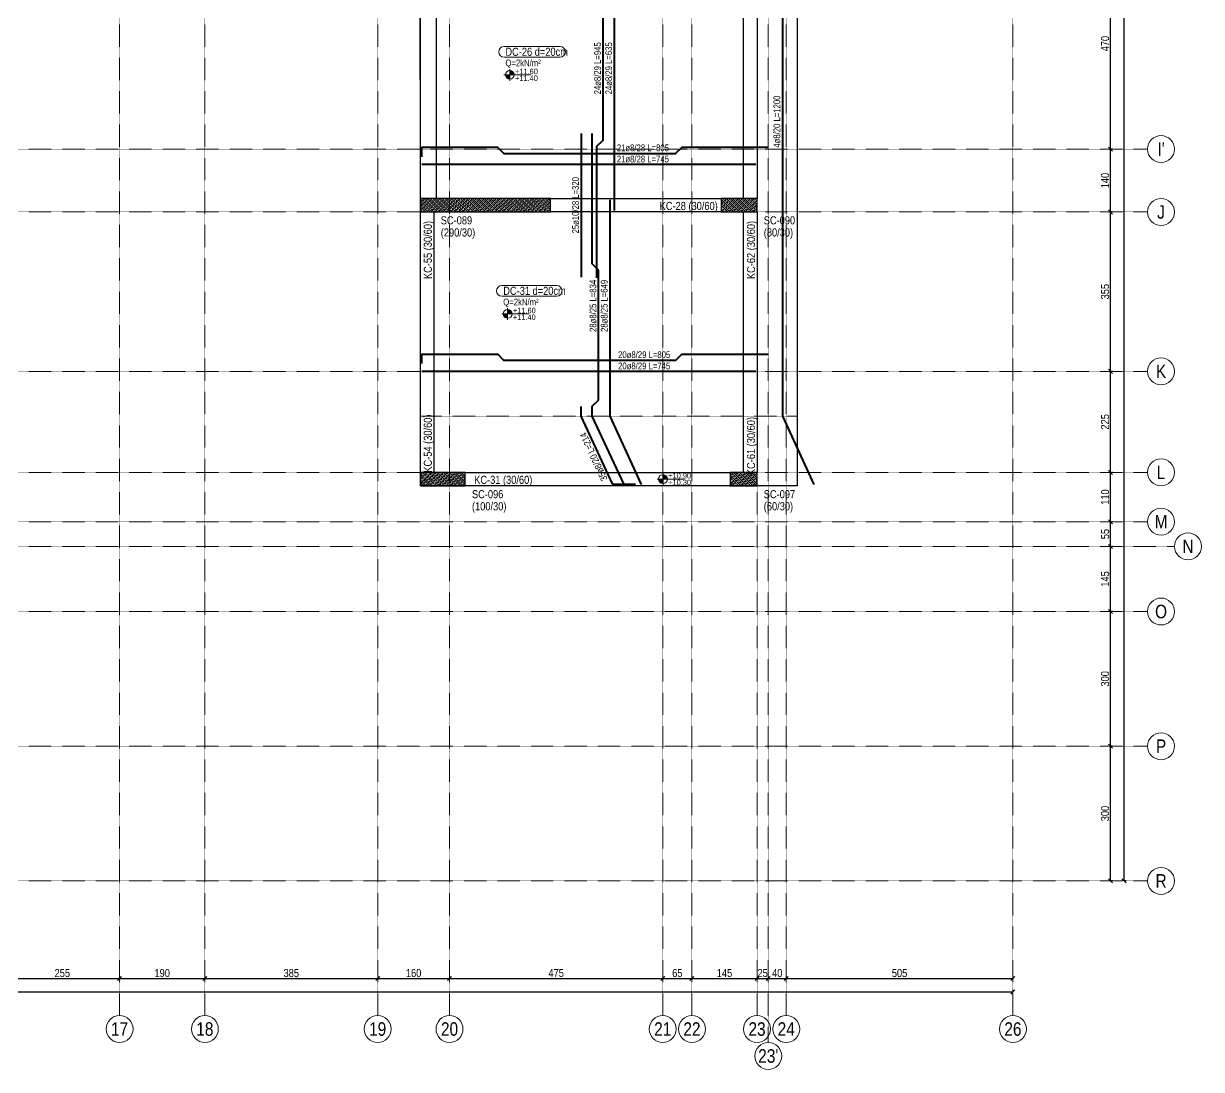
# Model space of a CAD drawing. Header units: millimetres. Extents: x 2439 to 10957, y 567 to 5865.
# Drawn here: x 8333 to 10957, y 567 to 2897 of the extents above; entities that cross this region are included whole.
import ezdxf
from ezdxf.enums import TextEntityAlignment as Align

# ---------------------------------------------------------------- set-up
doc = ezdxf.new("R2010")
doc.units = ezdxf.units.MM
doc.linetypes.add('DASHED', pattern=[0.75, 0.5, -0.25])
for name, color, linetype, lineweight in [('AKS BALONU (BEYKENT)', 7, 'Continuous', 20), ('AKS CIZGISI (BEYKENT)', 252, 'DASHED', 20), ('AKS OLCU (BEYKENT)', 200, 'Continuous', 20), ('AKS YAZISI (BEYKENT)', 3, 'Continuous', 20), ('DONATI (BEYKENT)', 4, 'Continuous', 40), ('DONATI YAZISI (BEYKENT)', 3, 'Continuous', 20), ('DOSEME ISMI (BEYKENT)', 9, 'Continuous', 20), ('DOSEME PAFTA (BEYKENT)', 3, 'Continuous', 20), ('KAT SINIRI (BEYKENT)', 41, 'Continuous', 25), ('KESIT SINIRI (BEYKENT)', 241, 'DASHED', 20), ('KIRIS (BEYKENT)', 2, 'Continuous', 30), ('KIRIS ISMI (BEYKENT)', 40, 'Continuous', 20), ('KOLON (BEYKENT)', 3, 'Continuous', 30), ('KOLON ISMI (BEYKENT)', 91, 'Continuous', 20), ('KOT CIZGISI (BEYKENT)', 7, 'Continuous', 20), ('KOT YAZI (BEYKENT)', 7, 'Continuous', 20), ('TARAMA (BEYKENT)', 252, 'Continuous', 20), ('YUK YAZISI (BEYKENT)', 140, 'Continuous', 20)]:
    doc.layers.add(name, color=color, linetype=linetype, lineweight=lineweight)
doc.styles.add('DONATI YAZISI (BEYKENT)', font='')
doc.styles.add('YAZI (BEYKENT)', font='')
doc.styles.get('DONATI YAZISI (BEYKENT)').set_extended_font_data('Bahnschrift Light Condensed')
doc.styles.get('YAZI (BEYKENT)').set_extended_font_data('Bahnschrift Light Condensed')
doc.dimstyles.new('AKS_OLCU_100', dxfattribs={"dimtxt": 18, "dimasz": 4.5, "dimexe": 1.875, "dimexo": 4.5, "dimgap": 3, "dimtad": 1, "dimdec": 0, "dimrnd": 0.5, "dimzin": 12, "dimdsep": 46, "dimtxsty": 'YAZI (BEYKENT)', "dimtsz": 4.5, "dimcen": 0.09, "dimclrt": 7, "dimadec": 0, "dimazin": 0, "dimtfac": 1, "dimtdec": 4, "dimtix": 1, "dimtmove": 0, "dimatfit": 3, "dimfxl": 1, "dimtolj": 1, "dimtzin": 0, "dimarcsym": 0})
pattern_1 = [(45, (-125226.307, -4217.866), (-4.49012806, 4.49012806), []), (45, (-125221.817, -4217.866), (-4.49012806, 4.49012806), [3.175, -1.5875])]
pattern_2 = [(45, (-116626.307, -4217.866), (-4.49012806, 4.49012806), []), (45, (-116621.817, -4217.866), (-4.49012806, 4.49012806), [3.175, -1.5875])]

# ---------------------------------------------------------------- blocks, each defined once
blk = doc.blocks.new('*D239')
at = {"layer": 'AKS OLCU (BEYKENT)', "color": 0, "lineweight": -2, "transparency": 16777216}
for p, q in [((3092.4, 735.4), (3101.4, 744.4)), ((3096.9, 744.4), (3096.9, 741.7)), ((3096.9, 739.9), (10536.9, 739.9)), ((10532.4, 735.4), (10541.4, 744.4)), ((10536.9, 744.4), (10536.9, 741.7))]:
    blk.add_line(p, q, dxfattribs=at)
at = {"layer": 'Defpoints', "color": 0, "transparency": 16777216}
for p in [(3096.9, 739.9), (10536.9, 739.9), (10536.9, 739.9)]:
    blk.add_point(p, dxfattribs=at)
at = {"layer": 'AKS OLCU (BEYKENT)', "color": 7, "transparency": 16777216, "insert": (6816.9, 752), "char_height": 18, "attachment_point": 5, "style": 'YAZI (BEYKENT)'}
blk.add_mtext('\\A1;7440', dxfattribs=at)
blk = doc.blocks.new('*D265')
at = {"layer": 'AKS OLCU (BEYKENT)', "color": 0, "lineweight": -2, "transparency": 16777216}
for p, q in [((8287.4, 765.4), (8296.4, 774.4)), ((8291.9, 774.4), (8291.9, 771.7)), ((8291.9, 769.9), (8546.9, 769.9)), ((8542.4, 765.4), (8551.4, 774.4)), ((8546.9, 774.4), (8546.9, 771.7))]:
    blk.add_line(p, q, dxfattribs=at)
at = {"layer": 'Defpoints', "color": 0, "transparency": 16777216}
for p in [(8291.9, 769.9), (8546.9, 769.9), (8546.9, 769.9)]:
    blk.add_point(p, dxfattribs=at)
at = {"layer": 'AKS OLCU (BEYKENT)', "color": 7, "transparency": 16777216, "insert": (8419.4, 782), "char_height": 18, "attachment_point": 5, "style": 'YAZI (BEYKENT)'}
blk.add_mtext('\\A1;255', dxfattribs=at)
blk = doc.blocks.new('*D266')
at = {"layer": 'AKS OLCU (BEYKENT)', "color": 0, "lineweight": -2, "transparency": 16777216}
for p, q in [((8542.4, 765.4), (8551.4, 774.4)), ((8546.9, 774.4), (8546.9, 771.7)), ((8546.9, 769.9), (8736.9, 769.9)), ((8732.4, 765.4), (8741.4, 774.4)), ((8736.9, 774.4), (8736.9, 771.7))]:
    blk.add_line(p, q, dxfattribs=at)
at = {"layer": 'Defpoints', "color": 0, "transparency": 16777216}
for p in [(8546.9, 769.9), (8736.9, 769.9), (8736.9, 769.9)]:
    blk.add_point(p, dxfattribs=at)
at = {"layer": 'AKS OLCU (BEYKENT)', "color": 7, "transparency": 16777216, "insert": (8641.9, 782), "char_height": 18, "attachment_point": 5, "style": 'YAZI (BEYKENT)'}
blk.add_mtext('\\A1;190', dxfattribs=at)
blk = doc.blocks.new('*D267')
at = {"layer": 'AKS OLCU (BEYKENT)', "color": 0, "lineweight": -2, "transparency": 16777216}
for p, q in [((8732.4, 765.4), (8741.4, 774.4)), ((8736.9, 774.4), (8736.9, 771.7)), ((8736.9, 769.9), (9121.9, 769.9)), ((9117.4, 765.4), (9126.4, 774.4)), ((9121.9, 774.4), (9121.9, 771.7))]:
    blk.add_line(p, q, dxfattribs=at)
at = {"layer": 'Defpoints', "color": 0, "transparency": 16777216}
for p in [(8736.9, 769.9), (9121.9, 769.9), (9121.9, 769.9)]:
    blk.add_point(p, dxfattribs=at)
at = {"layer": 'AKS OLCU (BEYKENT)', "color": 7, "transparency": 16777216, "insert": (8929.4, 782), "char_height": 18, "attachment_point": 5, "style": 'YAZI (BEYKENT)'}
blk.add_mtext('\\A1;385', dxfattribs=at)
blk = doc.blocks.new('*D268')
at = {"layer": 'AKS OLCU (BEYKENT)', "color": 0, "lineweight": -2, "transparency": 16777216}
for p, q in [((9117.4, 765.4), (9126.4, 774.4)), ((9121.9, 774.4), (9121.9, 771.7)), ((9121.9, 769.9), (9281.9, 769.9)), ((9277.4, 765.4), (9286.4, 774.4)), ((9281.9, 774.4), (9281.9, 771.7))]:
    blk.add_line(p, q, dxfattribs=at)
at = {"layer": 'Defpoints', "color": 0, "transparency": 16777216}
for p in [(9121.9, 769.9), (9281.9, 769.9), (9281.9, 769.9)]:
    blk.add_point(p, dxfattribs=at)
at = {"layer": 'AKS OLCU (BEYKENT)', "color": 7, "transparency": 16777216, "insert": (9201.9, 782), "char_height": 18, "attachment_point": 5, "style": 'YAZI (BEYKENT)'}
blk.add_mtext('\\A1;160', dxfattribs=at)
blk = doc.blocks.new('*D269')
at = {"layer": 'AKS OLCU (BEYKENT)', "color": 0, "lineweight": -2, "transparency": 16777216}
for p, q in [((9277.4, 765.4), (9286.4, 774.4)), ((9281.9, 774.4), (9281.9, 771.7)), ((9281.9, 769.9), (9756.9, 769.9)), ((9752.4, 765.4), (9761.4, 774.4)), ((9756.9, 774.4), (9756.9, 771.7))]:
    blk.add_line(p, q, dxfattribs=at)
at = {"layer": 'Defpoints', "color": 0, "transparency": 16777216}
for p in [(9281.9, 769.9), (9756.9, 769.9), (9756.9, 769.9)]:
    blk.add_point(p, dxfattribs=at)
at = {"layer": 'AKS OLCU (BEYKENT)', "color": 7, "transparency": 16777216, "insert": (9519.4, 782), "char_height": 18, "attachment_point": 5, "style": 'YAZI (BEYKENT)'}
blk.add_mtext('\\A1;475', dxfattribs=at)
blk = doc.blocks.new('*D270')
at = {"layer": 'AKS OLCU (BEYKENT)', "color": 0, "lineweight": -2, "transparency": 16777216}
for p, q in [((9752.4, 765.4), (9761.4, 774.4)), ((9756.9, 774.4), (9756.9, 771.7)), ((9756.9, 769.9), (9821.9, 769.9)), ((9817.4, 765.4), (9826.4, 774.4)), ((9821.9, 774.4), (9821.9, 771.7))]:
    blk.add_line(p, q, dxfattribs=at)
at = {"layer": 'Defpoints', "color": 0, "transparency": 16777216}
for p in [(9756.9, 769.9), (9821.9, 769.9), (9821.9, 769.9)]:
    blk.add_point(p, dxfattribs=at)
at = {"layer": 'AKS OLCU (BEYKENT)', "color": 7, "transparency": 16777216, "insert": (9789.4, 782), "char_height": 18, "attachment_point": 5, "style": 'YAZI (BEYKENT)'}
blk.add_mtext('\\A1;65', dxfattribs=at)
blk = doc.blocks.new('*D271')
at = {"layer": 'AKS OLCU (BEYKENT)', "color": 0, "lineweight": -2, "transparency": 16777216}
for p, q in [((9817.4, 765.4), (9826.4, 774.4)), ((9821.9, 774.4), (9821.9, 771.7)), ((9821.9, 769.9), (9966.9, 769.9)), ((9962.4, 765.4), (9971.4, 774.4)), ((9966.9, 774.4), (9966.9, 771.7))]:
    blk.add_line(p, q, dxfattribs=at)
at = {"layer": 'Defpoints', "color": 0, "transparency": 16777216}
for p in [(9821.9, 769.9), (9966.9, 769.9), (9966.9, 769.9)]:
    blk.add_point(p, dxfattribs=at)
at = {"layer": 'AKS OLCU (BEYKENT)', "color": 7, "transparency": 16777216, "insert": (9894.4, 782), "char_height": 18, "attachment_point": 5, "style": 'YAZI (BEYKENT)'}
blk.add_mtext('\\A1;145', dxfattribs=at)
blk = doc.blocks.new('*D272')
at = {"layer": 'AKS OLCU (BEYKENT)', "color": 0, "lineweight": -2, "transparency": 16777216}
for p, q in [((9962.4, 765.4), (9971.4, 774.4)), ((9966.9, 774.4), (9966.9, 771.7)), ((9966.9, 769.9), (9991.9, 769.9)), ((9987.4, 765.4), (9996.4, 774.4)), ((9991.9, 774.4), (9991.9, 771.7))]:
    blk.add_line(p, q, dxfattribs=at)
at = {"layer": 'Defpoints', "color": 0, "transparency": 16777216}
for p in [(9966.9, 769.9), (9991.9, 769.9), (9991.9, 769.9)]:
    blk.add_point(p, dxfattribs=at)
at = {"layer": 'AKS OLCU (BEYKENT)', "color": 7, "transparency": 16777216, "insert": (9979.4, 782), "char_height": 18, "attachment_point": 5, "style": 'YAZI (BEYKENT)'}
blk.add_mtext('\\A1;25', dxfattribs=at)
blk = doc.blocks.new('*D273')
at = {"layer": 'AKS OLCU (BEYKENT)', "color": 0, "lineweight": -2, "transparency": 16777216}
for p, q in [((9987.4, 765.4), (9996.4, 774.4)), ((9991.9, 774.4), (9991.9, 771.7)), ((9991.9, 769.9), (10031.9, 769.9)), ((10027.4, 765.4), (10036.4, 774.4)), ((10031.9, 774.4), (10031.9, 771.7))]:
    blk.add_line(p, q, dxfattribs=at)
at = {"layer": 'Defpoints', "color": 0, "transparency": 16777216}
for p in [(9991.9, 769.9), (10031.9, 769.9), (10031.9, 769.9)]:
    blk.add_point(p, dxfattribs=at)
at = {"layer": 'AKS OLCU (BEYKENT)', "color": 7, "transparency": 16777216, "insert": (10011.9, 782), "char_height": 18, "attachment_point": 5, "style": 'YAZI (BEYKENT)'}
blk.add_mtext('\\A1;40', dxfattribs=at)
blk = doc.blocks.new('*D274')
at = {"layer": 'AKS OLCU (BEYKENT)', "color": 0, "lineweight": -2, "transparency": 16777216}
for p, q in [((10027.4, 765.4), (10036.4, 774.4)), ((10031.9, 774.4), (10031.9, 771.7)), ((10031.9, 769.9), (10536.9, 769.9)), ((10532.4, 765.4), (10541.4, 774.4)), ((10536.9, 774.4), (10536.9, 771.7))]:
    blk.add_line(p, q, dxfattribs=at)
at = {"layer": 'Defpoints', "color": 0, "transparency": 16777216}
for p in [(10031.9, 769.9), (10536.9, 769.9), (10536.9, 769.9)]:
    blk.add_point(p, dxfattribs=at)
at = {"layer": 'AKS OLCU (BEYKENT)', "color": 7, "transparency": 16777216, "insert": (10284.4, 782), "char_height": 18, "attachment_point": 5, "style": 'YAZI (BEYKENT)'}
blk.add_mtext('\\A1;505', dxfattribs=at)
blk = doc.blocks.new('*D294')
at = {"layer": 'AKS OLCU (BEYKENT)', "color": 0, "lineweight": -2, "transparency": 16777216}
for p, q in [((10788.9, 5202.9), (10779.9, 5211.9)), ((10784.4, 987.4), (10784.4, 5207.4)), ((10788.9, 5207.4), (10786.2, 5207.4)), ((10788.9, 982.9), (10779.9, 991.9)), ((10788.9, 987.4), (10786.2, 987.4))]:
    blk.add_line(p, q, dxfattribs=at)
at = {"layer": 'Defpoints', "color": 0, "transparency": 16777216}
for p in [(10784.4, 5207.4), (10784.4, 5207.4), (10784.4, 987.4)]:
    blk.add_point(p, dxfattribs=at)
at = {"layer": 'AKS OLCU (BEYKENT)', "color": 7, "transparency": 16777216, "insert": (10772.2, 3097.4), "char_height": 18, "attachment_point": 5, "rotation": 90, "style": 'YAZI (BEYKENT)'}
blk.add_mtext('\\A1;4220', dxfattribs=at)
blk = doc.blocks.new('*D295')
at = {"layer": 'AKS OLCU (BEYKENT)', "color": 0, "lineweight": -2, "transparency": 16777216}
for p, q in [((10758.9, 1282.9), (10749.9, 1291.9)), ((10754.4, 987.4), (10754.4, 1287.4)), ((10758.9, 1287.4), (10756.2, 1287.4)), ((10758.9, 982.9), (10749.9, 991.9)), ((10758.9, 987.4), (10756.2, 987.4))]:
    blk.add_line(p, q, dxfattribs=at)
at = {"layer": 'Defpoints', "color": 0, "transparency": 16777216}
for p in [(10754.4, 1287.4), (10754.4, 1287.4), (10754.4, 987.4)]:
    blk.add_point(p, dxfattribs=at)
at = {"layer": 'AKS OLCU (BEYKENT)', "color": 7, "transparency": 16777216, "insert": (10742.2, 1137.4), "char_height": 18, "attachment_point": 5, "rotation": 90, "style": 'YAZI (BEYKENT)'}
blk.add_mtext('\\A1;300', dxfattribs=at)
blk = doc.blocks.new('*D296')
at = {"layer": 'AKS OLCU (BEYKENT)', "color": 0, "lineweight": -2, "transparency": 16777216}
for p, q in [((10758.9, 1582.9), (10749.9, 1591.9)), ((10754.4, 1287.4), (10754.4, 1587.4)), ((10758.9, 1587.4), (10756.2, 1587.4)), ((10758.9, 1282.9), (10749.9, 1291.9)), ((10758.9, 1287.4), (10756.2, 1287.4))]:
    blk.add_line(p, q, dxfattribs=at)
at = {"layer": 'Defpoints', "color": 0, "transparency": 16777216}
for p in [(10754.4, 1587.4), (10754.4, 1587.4), (10754.4, 1287.4)]:
    blk.add_point(p, dxfattribs=at)
at = {"layer": 'AKS OLCU (BEYKENT)', "color": 7, "transparency": 16777216, "insert": (10742.2, 1437.4), "char_height": 18, "attachment_point": 5, "rotation": 90, "style": 'YAZI (BEYKENT)'}
blk.add_mtext('\\A1;300', dxfattribs=at)
blk = doc.blocks.new('*D297')
at = {"layer": 'AKS OLCU (BEYKENT)', "color": 0, "lineweight": -2, "transparency": 16777216}
for p, q in [((10758.9, 1727.9), (10749.9, 1736.9)), ((10754.4, 1587.4), (10754.4, 1732.4)), ((10758.9, 1732.4), (10756.2, 1732.4)), ((10758.9, 1582.9), (10749.9, 1591.9)), ((10758.9, 1587.4), (10756.2, 1587.4))]:
    blk.add_line(p, q, dxfattribs=at)
at = {"layer": 'Defpoints', "color": 0, "transparency": 16777216}
for p in [(10754.4, 1732.4), (10754.4, 1732.4), (10754.4, 1587.4)]:
    blk.add_point(p, dxfattribs=at)
at = {"layer": 'AKS OLCU (BEYKENT)', "color": 7, "transparency": 16777216, "insert": (10742.3, 1659.9), "char_height": 18, "attachment_point": 5, "rotation": 90, "style": 'YAZI (BEYKENT)'}
blk.add_mtext('\\A1;145', dxfattribs=at)
blk = doc.blocks.new('*D298')
at = {"layer": 'AKS OLCU (BEYKENT)', "color": 0, "lineweight": -2, "transparency": 16777216}
for p, q in [((10758.9, 1782.9), (10749.9, 1791.9)), ((10754.4, 1732.4), (10754.4, 1787.4)), ((10758.9, 1787.4), (10756.2, 1787.4)), ((10758.9, 1727.9), (10749.9, 1736.9)), ((10758.9, 1732.4), (10756.2, 1732.4))]:
    blk.add_line(p, q, dxfattribs=at)
at = {"layer": 'Defpoints', "color": 0, "transparency": 16777216}
for p in [(10754.4, 1787.4), (10754.4, 1787.4), (10754.4, 1732.4)]:
    blk.add_point(p, dxfattribs=at)
at = {"layer": 'AKS OLCU (BEYKENT)', "color": 7, "transparency": 16777216, "insert": (10742.3, 1759.9), "char_height": 18, "attachment_point": 5, "rotation": 90, "style": 'YAZI (BEYKENT)'}
blk.add_mtext('\\A1;55', dxfattribs=at)
blk = doc.blocks.new('*D299')
at = {"layer": 'AKS OLCU (BEYKENT)', "color": 0, "lineweight": -2, "transparency": 16777216}
for p, q in [((10758.9, 1892.9), (10749.9, 1901.9)), ((10754.4, 1787.4), (10754.4, 1897.4)), ((10758.9, 1897.4), (10756.2, 1897.4)), ((10758.9, 1782.9), (10749.9, 1791.9)), ((10758.9, 1787.4), (10756.2, 1787.4))]:
    blk.add_line(p, q, dxfattribs=at)
at = {"layer": 'Defpoints', "color": 0, "transparency": 16777216}
for p in [(10754.4, 1897.4), (10754.4, 1897.4), (10754.4, 1787.4)]:
    blk.add_point(p, dxfattribs=at)
at = {"layer": 'AKS OLCU (BEYKENT)', "color": 7, "transparency": 16777216, "insert": (10742.2, 1842.4), "char_height": 18, "attachment_point": 5, "rotation": 90, "style": 'YAZI (BEYKENT)'}
blk.add_mtext('\\A1;110', dxfattribs=at)
blk = doc.blocks.new('*D300')
at = {"layer": 'AKS OLCU (BEYKENT)', "color": 0, "lineweight": -2, "transparency": 16777216}
for p, q in [((10758.9, 2117.9), (10749.9, 2126.9)), ((10754.4, 1897.4), (10754.4, 2122.4)), ((10758.9, 2122.4), (10756.2, 2122.4)), ((10758.9, 1892.9), (10749.9, 1901.9)), ((10758.9, 1897.4), (10756.2, 1897.4))]:
    blk.add_line(p, q, dxfattribs=at)
at = {"layer": 'Defpoints', "color": 0, "transparency": 16777216}
for p in [(10754.4, 2122.4), (10754.4, 2122.4), (10754.4, 1897.4)]:
    blk.add_point(p, dxfattribs=at)
at = {"layer": 'AKS OLCU (BEYKENT)', "color": 7, "transparency": 16777216, "insert": (10742.2, 2009.9), "char_height": 18, "attachment_point": 5, "rotation": 90, "style": 'YAZI (BEYKENT)'}
blk.add_mtext('\\A1;225', dxfattribs=at)
blk = doc.blocks.new('*D301')
at = {"layer": 'AKS OLCU (BEYKENT)', "color": 0, "lineweight": -2, "transparency": 16777216}
for p, q in [((10758.9, 2472.9), (10749.9, 2481.9)), ((10754.4, 2122.4), (10754.4, 2477.4)), ((10758.9, 2477.4), (10756.2, 2477.4)), ((10758.9, 2117.9), (10749.9, 2126.9)), ((10758.9, 2122.4), (10756.2, 2122.4))]:
    blk.add_line(p, q, dxfattribs=at)
at = {"layer": 'Defpoints', "color": 0, "transparency": 16777216}
for p in [(10754.4, 2477.4), (10754.4, 2477.4), (10754.4, 2122.4)]:
    blk.add_point(p, dxfattribs=at)
at = {"layer": 'AKS OLCU (BEYKENT)', "color": 7, "transparency": 16777216, "insert": (10742.2, 2299.9), "char_height": 18, "attachment_point": 5, "rotation": 90, "style": 'YAZI (BEYKENT)'}
blk.add_mtext('\\A1;355', dxfattribs=at)
blk = doc.blocks.new('*D302')
at = {"layer": 'AKS OLCU (BEYKENT)', "color": 0, "lineweight": -2, "transparency": 16777216}
for p, q in [((10758.9, 2612.9), (10749.9, 2621.9)), ((10754.4, 2477.4), (10754.4, 2617.4)), ((10758.9, 2617.4), (10756.2, 2617.4)), ((10758.9, 2472.9), (10749.9, 2481.9)), ((10758.9, 2477.4), (10756.2, 2477.4))]:
    blk.add_line(p, q, dxfattribs=at)
at = {"layer": 'Defpoints', "color": 0, "transparency": 16777216}
for p in [(10754.4, 2617.4), (10754.4, 2617.4), (10754.4, 2477.4)]:
    blk.add_point(p, dxfattribs=at)
at = {"layer": 'AKS OLCU (BEYKENT)', "color": 7, "transparency": 16777216, "insert": (10742.2, 2547.4), "char_height": 18, "attachment_point": 5, "rotation": 90, "style": 'YAZI (BEYKENT)'}
blk.add_mtext('\\A1;140', dxfattribs=at)
blk = doc.blocks.new('*D303')
at = {"layer": 'AKS OLCU (BEYKENT)', "color": 0, "lineweight": -2, "transparency": 16777216}
for p, q in [((10758.9, 3082.9), (10749.9, 3091.9)), ((10754.4, 2617.4), (10754.4, 3087.4)), ((10758.9, 3087.4), (10756.2, 3087.4)), ((10758.9, 2612.9), (10749.9, 2621.9)), ((10758.9, 2617.4), (10756.2, 2617.4))]:
    blk.add_line(p, q, dxfattribs=at)
at = {"layer": 'Defpoints', "color": 0, "transparency": 16777216}
for p in [(10754.4, 3087.4), (10754.4, 3087.4), (10754.4, 2617.4)]:
    blk.add_point(p, dxfattribs=at)
at = {"layer": 'AKS OLCU (BEYKENT)', "color": 7, "transparency": 16777216, "insert": (10742.2, 2852.4), "char_height": 18, "attachment_point": 5, "rotation": 90, "style": 'YAZI (BEYKENT)'}
blk.add_mtext('\\A1;470', dxfattribs=at)

msp = doc.modelspace()

# ---------------------------------------------------------------- hatches: boundary and pattern name
at = {"layer": 'KOT CIZGISI (BEYKENT)', "true_color": 0x000000}
h = msp.add_hatch(color=18, dxfattribs=at)
h.dxf.hatch_style = 1
h.paths.add_polyline_path([(9416.2, 2782.8), (9406.4, 2782.8, 0.414214), (9416.2, 2773.1)])
h = msp.add_hatch(color=18, dxfattribs=at)
h.dxf.hatch_style = 1
h.paths.add_polyline_path([(9416.2, 2792.6), (9416.2, 2782.8), (9426, 2782.8, 0.414214)])
h = msp.add_hatch(color=18, dxfattribs=at)
h.dxf.hatch_style = 1
h.paths.add_polyline_path([(9411.4, 2260.1), (9411.4, 2250.3), (9421.2, 2250.3, 0.414214)])
h = msp.add_hatch(color=18, dxfattribs=at)
h.dxf.hatch_style = 1
h.paths.add_polyline_path([(9411.4, 2260.1), (9411.4, 2250.3), (9421.2, 2250.3, 0.414214)])
h = msp.add_hatch(color=18, dxfattribs=at)
h.dxf.hatch_style = 1
h.paths.add_polyline_path([(9411.4, 2250.3), (9401.6, 2250.3, 0.414214), (9411.4, 2240.6)])
h = msp.add_hatch(color=18, dxfattribs=at)
h.dxf.hatch_style = 1
h.paths.add_polyline_path([(9411.4, 2250.3), (9401.6, 2250.3, 0.414214), (9411.4, 2240.6)])
h = msp.add_hatch(color=18, dxfattribs=at)
h.dxf.hatch_style = 1
h.paths.add_polyline_path([(9757.5, 1892.1), (9757.5, 1882.4), (9767.2, 1882.4, 0.414214)])
h = msp.add_hatch(color=18, dxfattribs=at)
h.dxf.hatch_style = 1
h.paths.add_polyline_path([(9757.5, 1882.4), (9747.7, 1882.4, 0.414214), (9757.5, 1872.6)])
at = {"layer": 'TARAMA (BEYKENT)'}
h = msp.add_hatch(dxfattribs=at)
h.set_pattern_fill('ANSI33', color=256, style=0)
h.set_pattern_definition(pattern_1)
h.paths.add_polyline_path([(9216.9, 2477.4), (9506.9, 2477.4), (9506.9, 2507.4), (9216.9, 2507.4)], flags=16)
h = msp.add_hatch(dxfattribs=at)
h.set_pattern_fill('ANSI33', color=256, style=0)
h.set_pattern_definition(pattern_1)
h.paths.add_polyline_path([(9886.9, 2477.4), (9966.9, 2477.4), (9966.9, 2507.4), (9886.9, 2507.4)], flags=16)
h = msp.add_hatch(dxfattribs=at)
h.set_pattern_fill('ANSI33', color=256, style=0)
h.set_pattern_definition(pattern_2)
h.paths.add_polyline_path([(9216.9, 1867.4), (9316.9, 1867.4), (9316.9, 1897.4), (9216.9, 1897.4)], flags=16)
h = msp.add_hatch(dxfattribs=at)
h.set_pattern_fill('ANSI33', color=256, style=0)
h.set_pattern_definition(pattern_2)
h.paths.add_polyline_path([(9906.9, 1867.4), (9966.9, 1867.4), (9966.9, 1897.4), (9906.9, 1897.4)], flags=16)

# ---------------------------------------------------------------- linework, layer by layer
at = {"layer": 'AKS BALONU (BEYKENT)'}
for centre in [(10866.9, 2617.4), (10866.9, 2477.4), (10866.9, 2122.4), (10866.9, 1897.4), (10866.9, 1787.4), (10926.9, 1732.4), (10866.9, 1587.4), (10866.9, 1287.4), (10866.9, 987.4), (8546.9, 657.4), (8736.9, 657.4), (9121.9, 657.4), (9281.9, 657.4), (9756.9, 657.4), (9821.9, 657.4), (9966.9, 657.4), (10031.9, 657.4), (10536.9, 657.4), (9991.9, 597.4)]:
    msp.add_circle(centre, 30, dxfattribs=at)
at = {"layer": 'AKS CIZGISI (BEYKENT)', "color": 175, "true_color": 0x4554a5}
for p, q in [((9991.9, 627.4), (9991.9, 5567.4)), ((2796.9, 2617.4), (10836.9, 2617.4))]:
    msp.add_line(p, q, dxfattribs=at)
at = {"layer": 'AKS CIZGISI (BEYKENT)'}
for p, q in [((8546.9, 687.4), (8546.9, 5507.4)), ((8736.9, 687.4), (8736.9, 5507.4)), ((9121.9, 687.4), (9121.9, 5507.4)), ((9281.9, 687.4), (9281.9, 5507.4)), ((9756.9, 687.4), (9756.9, 5507.4)), ((9821.9, 687.4), (9821.9, 5507.4)), ((9966.9, 687.4), (9966.9, 5507.4)), ((10031.9, 687.4), (10031.9, 5507.4)), ((10536.9, 687.4), (10536.9, 5507.4)), ((2796.9, 2477.4), (10836.9, 2477.4)), ((2796.9, 2122.4), (10836.9, 2122.4)), ((2796.9, 1897.4), (10836.9, 1897.4)), ((2796.9, 1787.4), (10836.9, 1787.4)), ((2736.9, 1732.4), (10896.9, 1732.4)), ((2796.9, 1587.4), (10836.9, 1587.4)), ((2796.9, 1287.4), (10836.9, 1287.4)), ((2796.9, 987.4), (10836.9, 987.4))]:
    msp.add_line(p, q, dxfattribs=at)
at = {"layer": 'DONATI (BEYKENT)'}
for points in [[(9610, 2330.9), (9610, 2622.7, -0.198912), (9610.4, 2623.8), (9623.5, 2636.9, 0.198912), (9624, 2638), (9624, 2956.7, 0.198912), (9623.5, 2957.8), (9610.4, 2970.9, -0.198912), (9610, 2972), (9610, 3258.9)], [(9696, 1870.4), (9671.5, 1870.4, -0.414214), (9670, 1871.9), (9600, 2022.9), (9600, 2044.4, -0.198912), (9600.4, 2045.4), (9613.5, 2058.5, 0.198912), (9614, 2059.6), (9614, 2346.7, 0.198912), (9613.5, 2347.8), (9600.4, 2360.9, -0.198912), (9600, 2362), (9600, 2652.4)], [(9220, 2600.6), (9220, 2620.3, -0.414214), (9221.5, 2621.8), (9388.3, 2621.8, -0.198912), (9389.3, 2621.3), (9402.4, 2608.2, 0.198912), (9403.5, 2607.8), (9785.3, 2607.8, 0.198912), (9786.3, 2608.2), (9799.4, 2621.3, -0.198912), (9800.5, 2621.8), (9992.1, 2621.8)], [(9220, 2139.9), (9220, 2159.5, -0.414214), (9221.5, 2161), (9388.3, 2161, -0.198912), (9389.3, 2160.6), (9402.4, 2147.5, 0.198912), (9403.5, 2147), (9785.3, 2147, 0.198912), (9786.3, 2147.5), (9799.4, 2160.6, -0.198912), (9800.5, 2161), (9992.1, 2161)], [(9671, 1870.4), (9646.5, 1870.4, -0.414214), (9645, 1871.9), (9575, 2022.9), (9575, 2044.4)]]:
    msp.add_lwpolyline(points, format="xyb", dxfattribs=at)
for points in [[(9649, 3114.4), (9649, 2480.4)], [(10023.6, 3055.4), (10023.6, 2022.9), (10093.6, 1870.4)], [(9575, 2652.4), (9575, 2332.4)], [(9963.9, 2582.8), (9220, 2582.8)], [(9639, 2504.4), (9639, 2022.9), (9709, 1870.4)], [(9963.9, 2122), (9220, 2122)]]:
    msp.add_lwpolyline(points, dxfattribs=at)
at = {"layer": 'DOSEME PAFTA (BEYKENT)'}
for points in [[(9403.4, 2846.1), (9528.4, 2846.1, -1), (9528.4, 2822.1), (9403.4, 2822.1, -1)], [(9398.6, 2313.6), (9520.6, 2313.6, -1), (9520.6, 2289.6), (9398.6, 2289.6, -1)]]:
    msp.add_lwpolyline(points, format="xyb", close=True, dxfattribs=at)
at = {"layer": 'KAT SINIRI (BEYKENT)'}
msp.add_lwpolyline([(5536.7, 4592.4), (9851.7, 4592.4), (9851.7, 4302.4), (10056.7, 4302.4), (10056.6, 1867.4), (9216.9, 1867.4), (9216.7, 3677.4), (7576.7, 3677.4), (7576.7, 3087.4), (6836.7, 3087.4), (6836.7, 3677.4), (5536.9, 3677.4)], close=True, dxfattribs=at)
at = {"layer": 'KESIT SINIRI (BEYKENT)'}
msp.add_line((10056.9, 2022.9), (9217.1, 2022.9), dxfattribs=at)
at = {"layer": 'KIRIS (BEYKENT)'}
for p, q in [((9216.9, 2507.4), (9216.9, 3087.4)), ((9251.9, 3087.4), (9251.9, 2507.4)), ((9936.9, 2507.4), (9936.9, 3087.4)), ((9966.9, 3087.4), (9966.9, 2507.4)), ((9506.9, 2507.4), (9886.9, 2507.4)), ((9216.9, 1897.4), (9216.9, 2477.4)), ((9246.9, 2477.4), (9246.9, 1897.4)), ((9886.9, 2477.4), (9506.9, 2477.4)), ((9936.9, 1897.4), (9936.9, 2477.4)), ((9966.9, 2477.4), (9966.9, 1897.4)), ((9316.9, 1897.4), (9906.9, 1897.4)), ((9906.9, 1867.4), (9316.9, 1867.4))]:
    msp.add_line(p, q, dxfattribs=at)
at = {"layer": 'KOLON (BEYKENT)'}
for points in [[(9216.9, 2477.4), (9506.9, 2477.4), (9506.9, 2507.4), (9216.9, 2507.4)], [(9886.9, 2477.4), (9966.9, 2477.4), (9966.9, 2507.4), (9886.9, 2507.4)], [(9216.9, 1867.4), (9316.9, 1867.4), (9316.9, 1897.4), (9216.9, 1897.4)], [(9906.9, 1867.4), (9966.9, 1867.4), (9966.9, 1897.4), (9906.9, 1897.4)]]:
    msp.add_lwpolyline(points, close=True, dxfattribs=at)
at = {"layer": 'KOT CIZGISI (BEYKENT)'}
for p, q in [((9403.2, 2782.8), (9463.2, 2782.8)), ((9416.2, 2795.9), (9416.2, 2769.8)), ((9411.4, 2263.4), (9411.4, 2237.3)), ((9411.4, 2263.4), (9411.4, 2237.3)), ((9398.3, 2250.3), (9458.3, 2250.3)), ((9398.3, 2250.3), (9458.3, 2250.3)), ((9757.5, 1895.4), (9757.5, 1869.3)), ((9744.4, 1882.4), (9804.4, 1882.4))]:
    msp.add_line(p, q, dxfattribs=at)
for centre in [(9416.2, 2782.8), (9411.4, 2250.3), (9411.4, 2250.3), (9757.5, 1882.4)]:
    msp.add_circle(centre, 9.78, dxfattribs=at)

# ---------------------------------------------------------------- texts
at = {"layer": 'AKS YAZISI (BEYKENT)', "style": 'YAZI (BEYKENT)'}
for s, p in [("I'", (10866.9, 2617.4)), ('J', (10866.9, 2477.4)), ('K', (10866.9, 2122.4)), ('L', (10866.9, 1897.4)), ('M', (10866.9, 1787.4)), ('N', (10926.9, 1732.4)), ('O', (10866.9, 1587.4)), ('P', (10866.9, 1287.4)), ('R', (10866.9, 987.4)), ('17', (8546.9, 657.4)), ('18', (8736.9, 657.4)), ('19', (9121.9, 657.4)), ('20', (9281.9, 657.4)), ('21', (9756.9, 657.4)), ('22', (9821.9, 657.4)), ('23', (9966.9, 657.4)), ('24', (10031.9, 657.4)), ('26', (10536.9, 657.4)), ("23'", (9991.9, 597.4))]:
    msp.add_text(s, height=30, dxfattribs=at).set_placement(p, align=Align.MIDDLE_CENTER)
at = {"layer": 'DONATI YAZISI (BEYKENT)', "style": 'DONATI YAZISI (BEYKENT)'}
for s, rotation, p in [('24ø8/29 L=945', 90, (9611.5, 2797.4)), ('24ø8/29 L=635', 90, (9636.5, 2797.4)), ('4ø8/20 L=1200', 90, (10011.1, 2678.7)), ('25ø10/28 L=320', 90, (9562.5, 2492.4)), ('28ø8/25 L=834', 90, (9601.5, 2268.2)), ('28ø8/25 L=649', 90, (9626.5, 2268.2)), ('35ø8/20 L=214', 114.8623, (9603, 1932))]:
    msp.add_text(s, height=15, rotation=rotation, dxfattribs=at).set_placement(p, align=Align.MIDDLE_CENTER)
for s, p in [('21ø8/28 L=805', (9712.6, 2620.3)), ('21ø8/28 L=745', (9712.6, 2595.3)), ('20ø8/29 L=805', (9715.5, 2159.5)), ('20ø8/29 L=745', (9715.5, 2134.5))]:
    msp.add_text(s, height=15, dxfattribs=at).set_placement(p, align=Align.MIDDLE_CENTER)
at = {"layer": 'DOSEME ISMI (BEYKENT)', "style": 'YAZI (BEYKENT)'}
for s, p in [('DC-26 d=20cm', (9406.4, 2819.9)), ('DC-31 d=20cm', (9401.6, 2287.4))]:
    msp.add_text(s, height=18, dxfattribs=at).set_placement(p, align=Align.BOTTOM_LEFT)
at = {"layer": 'KIRIS ISMI (BEYKENT)', "style": 'YAZI (BEYKENT)'}
for s, p in [('KC-28 (30/60)', (9750, 2476.4)), ('KC-31 (30/60)', (9336.9, 1866.4))]:
    msp.add_text(s, height=18, dxfattribs=at).set_placement(p, align=Align.BOTTOM_LEFT)
for s, p in [('KC-55 (30/60)', (9247.9, 2457.4)), ('KC-62 (30/60)', (9967.9, 2457.4)), ('KC-54 (30/60)', (9247.9, 2026.2)), ('KC-61 (30/60)', (9967.9, 2020.7))]:
    msp.add_text(s, height=18, rotation=90, dxfattribs=at).set_placement(p, align=Align.BOTTOM_RIGHT)
at = {"layer": 'KOLON ISMI (BEYKENT)', "style": 'YAZI (BEYKENT)'}
for s, p in [('SC-089', (9262.4, 2444.4)), ('SC-090', (9981.9, 2444.4)), ('(290/30)', (9262.4, 2417.4)), ('(80/30)', (9981.9, 2417.4)), ('SC-096', (9331.9, 1834.4)), ('SC-097', (9981.9, 1834.4)), ('(100/30)', (9331.9, 1807.4)), ('(60/30)', (9981.9, 1807.4))]:
    msp.add_text(s, height=18, dxfattribs=at).set_placement(p, align=Align.BOTTOM_LEFT)
at = {"layer": 'KOT YAZI (BEYKENT)', "style": 'YAZI (BEYKENT)'}
for s, p in [('+11.60', (9427.9, 2780.9)), ('+11.40', (9427.9, 2765.9)), ('+11.60', (9423.1, 2248.4)), ('+11.60', (9423.1, 2248.4)), ('+11.40', (9423.1, 2233.4)), ('+11.40', (9423.1, 2233.4)), ('+10.90', (9769.2, 1880.4)), ('+10.30', (9769.2, 1865.4))]:
    msp.add_text(s, height=12, dxfattribs=at).set_placement(p, align=Align.BOTTOM_LEFT)
at = {"layer": 'YUK YAZISI (BEYKENT)', "style": 'YAZI (BEYKENT)'}
for p in [(9406.4, 2797.4), (9401.6, 2264.9), (9401.6, 2264.9)]:
    msp.add_text('Q=2kN/m²', height=15, dxfattribs=at).set_placement(p, align=Align.BOTTOM_LEFT)

# ---------------------------------------------------------------- dimensions: what is measured, and where the dimension line sits
at = {"layer": 'AKS OLCU (BEYKENT)'}
for p1, p2, picture, middle in [((10784.4, 987.4), (10784.4, 5207.4), '*D294', (10772.2, 3097.4)), ((10754.4, 2617.4), (10754.4, 3087.4), '*D303', (10742.2, 2852.4)), ((10754.4, 2477.4), (10754.4, 2617.4), '*D302', (10742.2, 2547.4)), ((10754.4, 2122.4), (10754.4, 2477.4), '*D301', (10742.2, 2299.9)), ((10754.4, 1897.4), (10754.4, 2122.4), '*D300', (10742.2, 2009.9)), ((10754.4, 1787.4), (10754.4, 1897.4), '*D299', (10742.2, 1842.4)), ((10754.4, 1732.4), (10754.4, 1787.4), '*D298', (10742.3, 1759.9)), ((10754.4, 1587.4), (10754.4, 1732.4), '*D297', (10742.3, 1659.9)), ((10754.4, 1287.4), (10754.4, 1587.4), '*D296', (10742.2, 1437.4)), ((10754.4, 987.4), (10754.4, 1287.4), '*D295', (10742.2, 1137.4)), ((8291.9, 769.9), (8546.9, 769.9), '*D265', (8419.4, 782)), ((8546.9, 769.9), (8736.9, 769.9), '*D266', (8641.9, 782)), ((8736.9, 769.9), (9121.9, 769.9), '*D267', (8929.4, 782)), ((9121.9, 769.9), (9281.9, 769.9), '*D268', (9201.9, 782)), ((9281.9, 769.9), (9756.9, 769.9), '*D269', (9519.4, 782)), ((9756.9, 769.9), (9821.9, 769.9), '*D270', (9789.4, 782)), ((9821.9, 769.9), (9966.9, 769.9), '*D271', (9894.4, 782)), ((9966.9, 769.9), (9991.9, 769.9), '*D272', (9979.4, 782)), ((9991.9, 769.9), (10031.9, 769.9), '*D273', (10011.9, 782)), ((10031.9, 769.9), (10536.9, 769.9), '*D274', (10284.4, 782)), ((3096.9, 739.9), (10536.9, 739.9), '*D239', (6816.9, 752))]:
    dim = msp.add_aligned_dim(p1=p1, p2=p2, distance=0, dimstyle='AKS_OLCU_100', dxfattribs=at)
    dim.commit()
    dim.dimension.update_dxf_attribs({"geometry": picture, "text_midpoint": middle})

doc.saveas('drawing.dxf')
